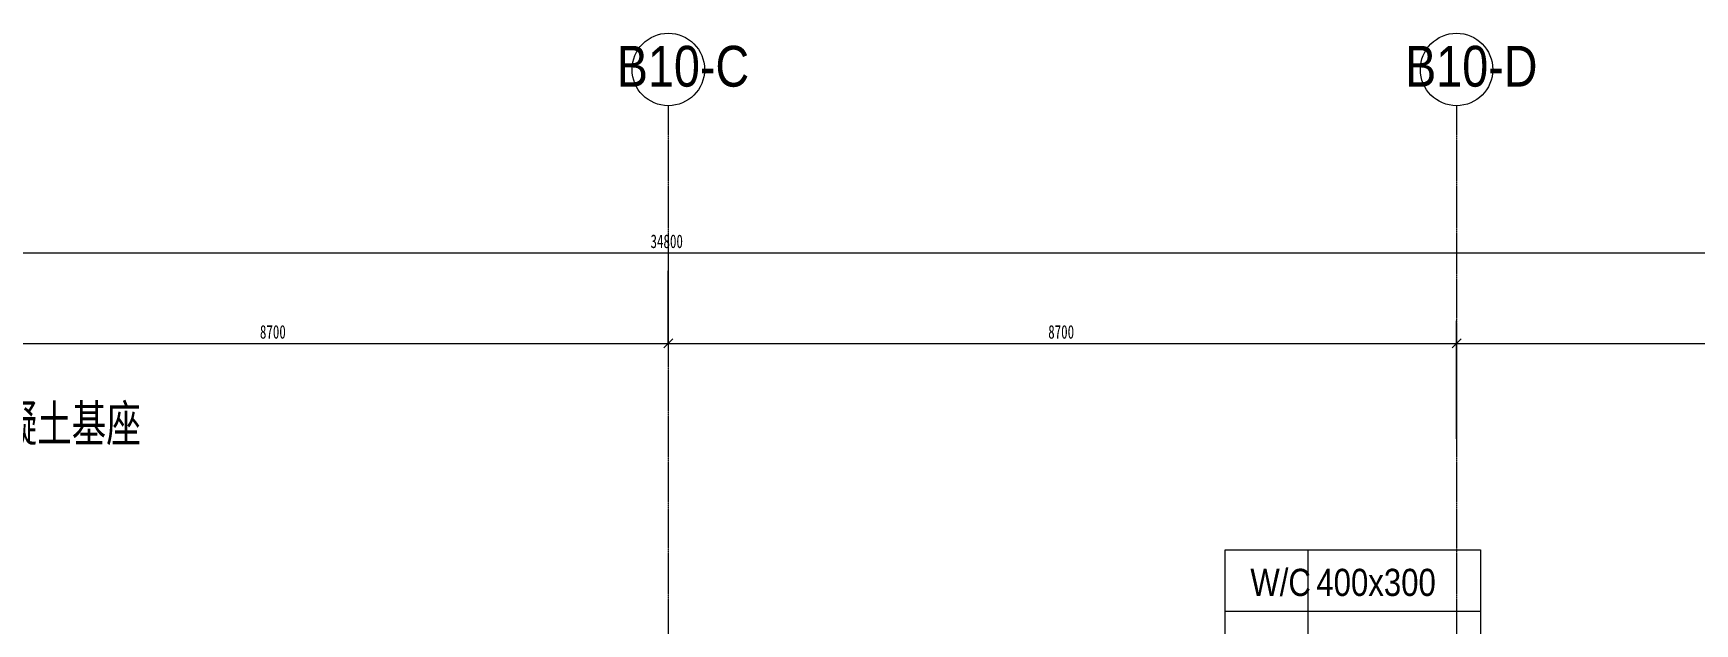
# Model space of a CAD drawing. Header units: millimetres. Extents: x 147808 to 200719, y -28592 to 8154.
# Drawn here: x 166991 to 185329, y 1634 to 8154 of the extents above; entities that cross this region are included whole.
import ezdxf

# ---------------------------------------------------------------- set-up
doc = ezdxf.new("R2010")
doc.units = ezdxf.units.MM
doc.linetypes.add('轴网线', pattern=[22.24, 12.7, -3.18, 3.18, -3.18])
for name, color, linetype, lineweight in [('0-1', 7, 'Continuous', 5), ('A-ANNO-DIMS-100', 7, 'Continuous', 5), ('M-HVAC-CDFF-IDEN', 7, 'Continuous', 5)]:
    doc.layers.add(name, color=color, linetype=linetype, lineweight=lineweight)
for name, color, linetype, lineweight, true_color in [('0-2', 7, 'Continuous', 5, 0x515151), ('A-ANNO-DIMS-1', 7, 'Continuous', 5, 0x5151ff), ('G-ANNO-TEXT-2', 3, 'Continuous', 5, 0x00ff00), ('M-HVAC-CDFF-IDEN-1', 3, 'Continuous', 5, 0x00ff00), ('S-GRID-1', 7, '轴网线', 5, 0x5151ff), ('S-GRID-IDEN-1', 7, 'Continuous', 5, 0x515151), ('S-GRID-IDEN-2', 7, 'Continuous', 5, 0x5151ff)]:
    doc.layers.add(name, color=color, linetype=linetype, lineweight=lineweight, true_color=true_color)
doc.styles.add('TJ_FangSong', font='', dxfattribs={"width": 0.7, "height": 400})
doc.styles.add('TJ_FangSong_Narrow', font='', dxfattribs={"height": 450})
doc.styles.add('TJ_FangSong_Narrow_1', font='', dxfattribs={"height": 300})
doc.styles.add('仿宋_1', font='', dxfattribs={"width": 0.7, "height": 150})
doc.styles.get('TJ_FangSong').set_extended_font_data('TJ_FangSong')
doc.styles.get('TJ_FangSong_Narrow').set_extended_font_data('TJ_FangSong_Narrow')
doc.styles.get('TJ_FangSong_Narrow_1').set_extended_font_data('TJ_FangSong_Narrow')
doc.styles.get('仿宋_1').set_extended_font_data('FangSong')
doc.dimstyles.new('对角线_-_1_5mm_仿宋_1', dxfattribs={"dimscale": 304.8, "dimtxt": 193.128667, "dimasz": 0.328084, "dimexe": 0.82021, "dimexo": 0.0625, "dimgap": 0.065617, "dimtad": 1, "dimdec": 0, "dimdsep": 46, "dimtxsty": '仿宋_1', "dimblk1": 'OBLIQUE', "dimblk2": 'OBLIQUE', "dimsah": 1, "dimcen": 0.09, "dimdle": 0.656168, "dimazin": 0, "dimtfac": 1, "dimtdec": 4, "dimtix": 1, "dimtmove": 0, "dimatfit": 3, "dimfxl": 2.624672, "dimfxlon": 1, "dimtvp": 1, "dimtolj": 1, "dimtzin": 0, "dimarcsym": 2})

# ---------------------------------------------------------------- blocks, each defined once
blk = doc.blocks.new('DIMBLOCK5-10-001 一层空调通风平面图')
at = {"layer": 'A-ANNO-DIMS-100', "color": 173, "true_color": 0x5151ff, "transparency": 16777216}
for p, q in [((156600, 2893), (156600, 5980)), ((191400, 4789), (191400, 5980)), ((156400, 5730), (191600, 5730)), ((156600, 5730), (156550, 5680)), ((156600, 5730), (156650, 5780)), ((156600, 5730), (156600, 2893)), ((191400, 5730), (191350, 5680)), ((191400, 5730), (191450, 5780)), ((191400, 5730), (191400, 4789))]:
    blk.add_line(p, q, dxfattribs=at)
at = {"layer": 'A-ANNO-DIMS-100', "color": 0, "transparency": 16777216, "insert": (173804, 5932), "char_height": 150, "width": 471.59, "attachment_point": 1, "line_spacing_factor": 0.898273, "style": '仿宋_1'}
blk.add_mtext('34800', dxfattribs=at)
blk = doc.blocks.new('_Oblique')
at = {"color": 0, "linetype": 'ByBlock', "lineweight": -2}
blk.add_line((-0.5, -0.5), (0.5, 0.5), dxfattribs=at)
blk = doc.blocks.new('DIMBLOCK15-10-001 一层空调通风平面图')
at = {"layer": 'A-ANNO-DIMS-100', "color": 173, "true_color": 0x5151ff, "transparency": 16777216}
for p, q in [((174000, 5530), (174000, 4480)), ((174000, 4730), (174000, 5530)), ((165300, 3860), (165300, 4980)), ((165300, 4730), (165350, 4780)), ((174000, 4730), (174050, 4780)), ((165300, 4730), (165250, 4680)), ((165300, 4730), (174000, 4730)), ((165300, 4730), (165300, 3860)), ((174000, 4730), (173950, 4680))]:
    blk.add_line(p, q, dxfattribs=at)
at = {"layer": 'A-ANNO-DIMS-100', "color": 0, "transparency": 16777216, "insert": (169493, 4932), "char_height": 150, "width": 377.27, "attachment_point": 1, "line_spacing_factor": 0.898273, "style": '仿宋_1'}
blk.add_mtext('8700', dxfattribs=at)
blk = doc.blocks.new('DIMBLOCK16-10-001 一层空调通风平面图')
at = {"layer": 'A-ANNO-DIMS-100', "color": 173, "true_color": 0x5151ff, "transparency": 16777216}
for p, q in [((174000, 5530), (174000, 4480)), ((174000, 4730), (174000, 5530)), ((182700, 3677), (182700, 4980)), ((174000, 4730), (174050, 4780)), ((182700, 4730), (182750, 4780)), ((174000, 4730), (173950, 4680)), ((174000, 4730), (182700, 4730)), ((182700, 4730), (182650, 4680)), ((182700, 4730), (182700, 3677))]:
    blk.add_line(p, q, dxfattribs=at)
at = {"layer": 'A-ANNO-DIMS-100', "color": 0, "transparency": 16777216, "insert": (178193, 4932), "char_height": 150, "width": 377.27, "attachment_point": 1, "line_spacing_factor": 0.898273, "style": '仿宋_1'}
blk.add_mtext('8700', dxfattribs=at)
blk = doc.blocks.new('DIMBLOCK17-10-001 一层空调通风平面图')
at = {"layer": 'A-ANNO-DIMS-100', "color": 173, "true_color": 0x5151ff, "transparency": 16777216}
for p, q in [((182700, 3677), (182700, 4980)), ((191400, 3586), (191400, 4980)), ((182700, 4730), (182750, 4780)), ((191400, 4730), (191450, 4780)), ((182700, 4730), (182650, 4680)), ((182700, 4730), (191600, 4730)), ((182700, 4730), (182700, 3677)), ((191400, 4730), (191350, 4680)), ((191400, 4730), (191400, 3586))]:
    blk.add_line(p, q, dxfattribs=at)
at = {"layer": 'A-ANNO-DIMS-100', "color": 0, "transparency": 16777216, "insert": (186893, 4932), "char_height": 150, "width": 377.27, "attachment_point": 1, "line_spacing_factor": 0.898273, "style": '仿宋_1'}
blk.add_mtext('8700', dxfattribs=at)
blk = doc.blocks.new('轴网 - R4_0-512320-10-001 一层空调通风平面图')
at = {"layer": 'S-GRID-IDEN-2'}
blk.add_circle((0, 0), 4, dxfattribs=at)
blk = doc.blocks.new('TJ_风口标注-样式二3mm - 标准-2636378-10-001 一层空调通风平面图')
at = {"layer": 'M-HVAC-CDFF-IDEN'}
for p, q in [((-5.4, -9.21), (-5.4, 4.29)), ((-5.4, 4.29), (22.78, 4.29)), ((22.78, 4.29), (22.78, -9.21)), ((22.78, -9.21), (-5.4, -9.21))]:
    blk.add_line(p, q, dxfattribs=at)
at = {"layer": 'M-HVAC-CDFF-IDEN-1'}
for p, q in [((3.73, -9.21), (3.73, 4.29)), ((-5.4, -2.46), (22.78, -2.46))]:
    blk.add_line(p, q, dxfattribs=at)
blk = doc.blocks.new('YXQH_AR_B9-20_rvt-1-10-001 一层空调通风平面图')
at = {"layer": 'S-GRID-1'}
for p, q in [((174000, 7353.7), (174000, -27792.2)), ((182700, 7353.7), (182700, -27792.2))]:
    blk.add_line(p, q, dxfattribs=at)
at = {"layer": '0-2', "xscale": 99.99999999999993, "yscale": 99.99999999999993, "zscale": 99.99999999999993, "rotation": 180}
for p in [(174000, 7753.7), (182700, 7753.7)]:
    blk.add_blockref('轴网 - R4_0-512320-10-001 一层空调通风平面图', p, dxfattribs=at)
at = {"layer": 'S-GRID-IDEN-1', "char_height": 450, "width": 1370.886, "attachment_point": 1, "style": 'TJ_FangSong_Narrow'}
for s, insert in [('B10-C', (173431.7, 8014.2)), ('B10-D', (182131.7, 8014.2))]:
    blk.add_mtext(s, dxfattribs=dict(at, insert=insert))
at = {"layer": 'A-ANNO-DIMS-1'}
for base, p1, p2, override, picture, middle in [((191400, 5730.5), (156600, 2893.2), (191400, 4788.9), {"dimpost": '<>', "dimfxl": 34851.596355}, 'DIMBLOCK5-10-001 一层空调通风平面图', (174000, 5826.3)), ((174000, 4730.5), (165300, 3860.1), (174000, 5530.5), {"dimpost": '<>', "dimfxl": 8858.895602}, 'DIMBLOCK15-10-001 一层空调通风平面图', (169650, 4826.3)), ((182700, 4730.5), (174000, 5530.5), (182700, 3677.2), {"dimpost": '<>', "dimfxl": 8895.189413}, 'DIMBLOCK16-10-001 一层空调通风平面图', (178350, 4826.3)), ((191400, 4730.5), (182700, 3677.2), (191400, 3585.8), {"dimpost": '<>', "dimfxl": 8700.480998}, 'DIMBLOCK17-10-001 一层空调通风平面图', (187050, 4826.3))]:
    dim = blk.add_linear_dim(base=base, p1=p1, p2=p2, dimstyle='对角线_-_1_5mm_仿宋_1', override=override, dxfattribs=at)
    dim.commit()
    dim.dimension.update_dxf_attribs({"geometry": picture, "text_midpoint": middle})

msp = doc.modelspace()

# ---------------------------------------------------------------- block references
at = {"layer": '0-1'}
msp.add_blockref('YXQH_AR_B9-20_rvt-1-10-001 一层空调通风平面图', (0, 0), dxfattribs=at)
at = {"layer": 'M-HVAC-CDFF-IDEN', "xscale": 99.99999999999993, "yscale": 99.99999999999993, "zscale": 99.99999999999993}
msp.add_blockref('TJ_风口标注-样式二3mm - 标准-2636378-10-001 一层空调通风平面图', (180687.5, 2020.8), dxfattribs=at)

# ---------------------------------------------------------------- texts
at = {"layer": 'G-ANNO-TEXT-2', "insert": (165887.5, 4046), "char_height": 400, "width": 2794.683, "attachment_point": 1, "style": 'TJ_FangSong'}
msp.add_mtext('高混凝土基座', dxfattribs=at)
at = {"layer": 'M-HVAC-CDFF-IDEN-1', "char_height": 300, "attachment_point": 1, "style": 'TJ_FangSong_Narrow_1'}
for s, insert, width in [('W/C', (180423.9, 2241.4), 456.962), ('400x300', (181152.2, 2241.4), 1258.649)]:
    msp.add_mtext(s, dxfattribs=dict(at, insert=insert, width=width))

doc.saveas('drawing.dxf')
